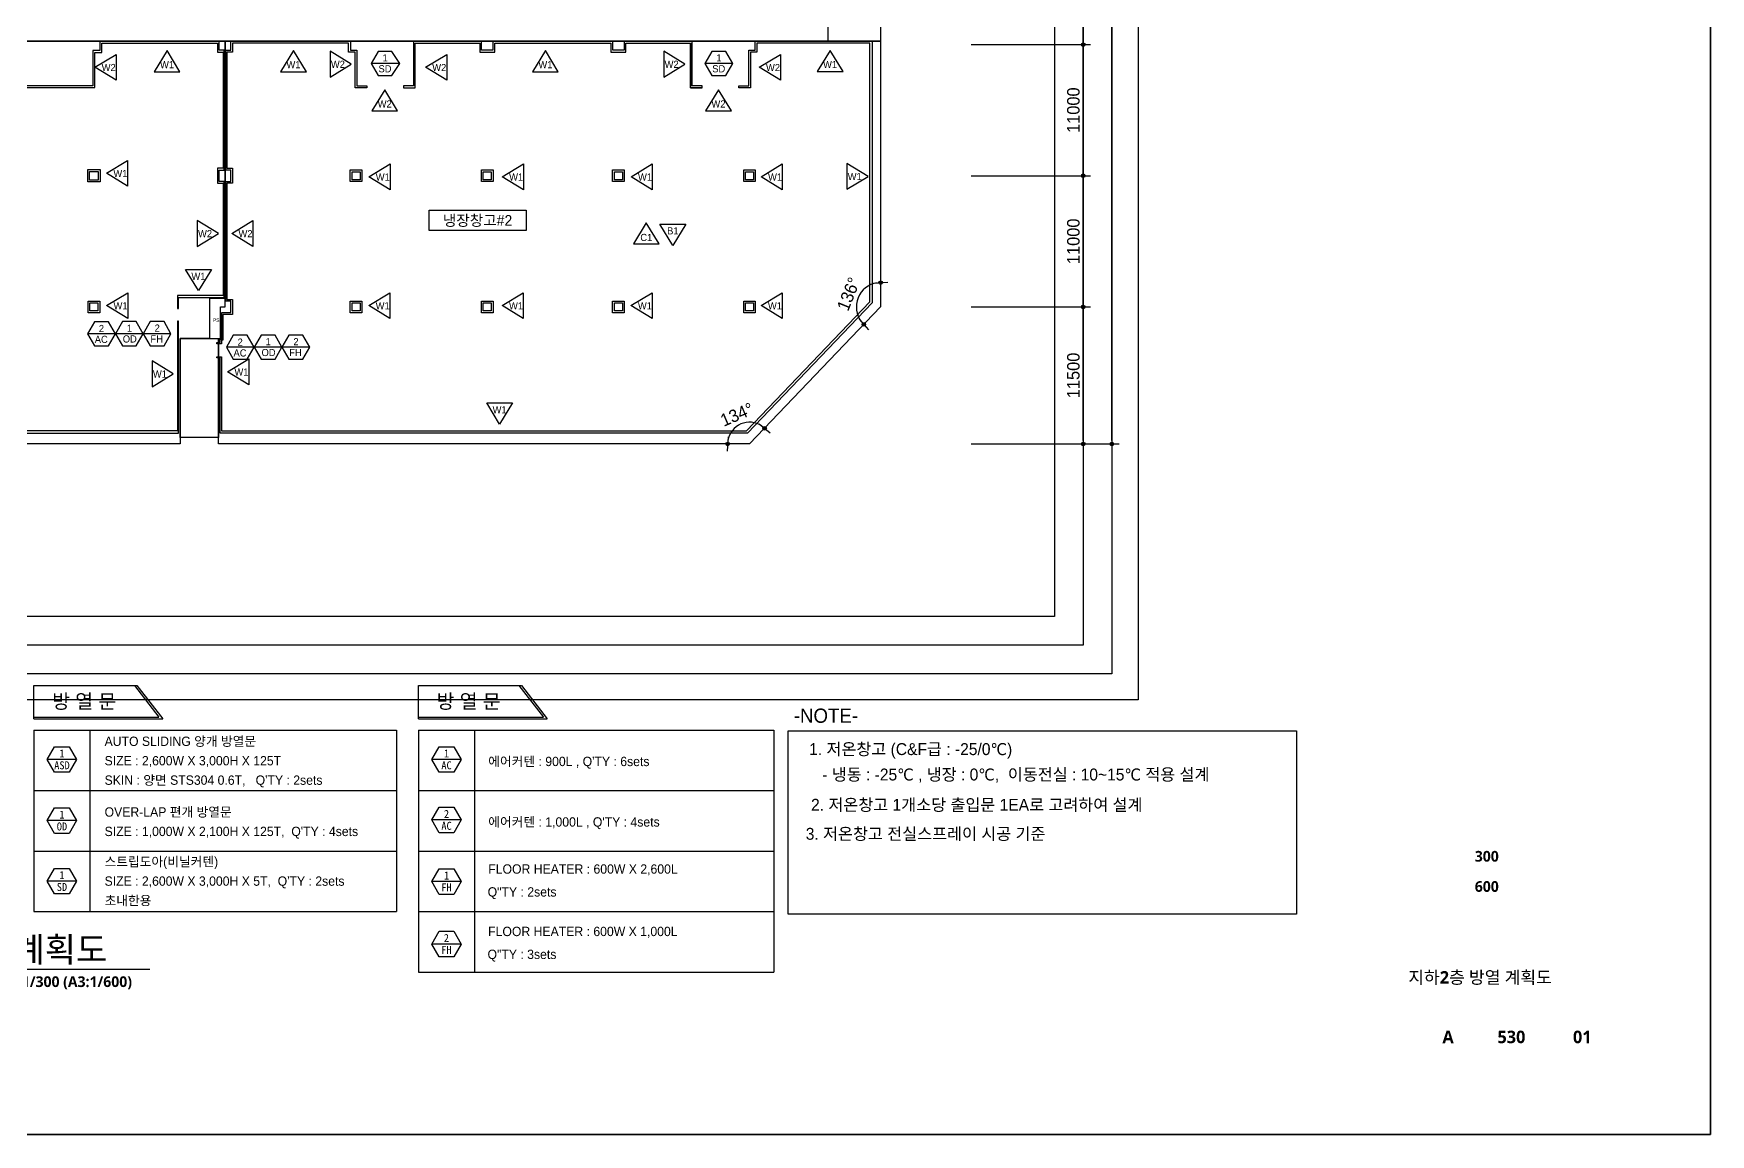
# Model space of a CAD drawing. Header units: millimetres. Extents: x 0 to 252000, y 0 to 178200.
# Drawn here: x 111317 to 252000, y 0 to 92344 of the extents above; entities that cross this region are included whole.
import ezdxf
from ezdxf.enums import TextEntityAlignment as Align

# ---------------------------------------------------------------- set-up
doc = ezdxf.new("R2010")
doc.units = ezdxf.units.MM
doc.header["$LTSCALE"] = 400
doc.header["$MEASUREMENT"] = 0
doc.header["$PDSIZE"] = -10
doc.layers.get('0').update_dxf_attribs({"linetype": 'CONTINUOUS'})
doc.layers.get('Defpoints').update_dxf_attribs({"color": 153, "linetype": 'CONTINUOUS'})
for name, color, linetype in [('A-ANNO-GRA1', 7, 'CONTINUOUS'), ('A-ANNO-TEXT2', 3, 'CONTINUOUS'), ('A-ANNO-TITL', 7, 'CONTINUOUS'), ('A-ST-AXIS-DIM', 7, 'CONTINUOUS'), ('AA-XXXX-TXT1', 2, 'CONTINUOUS'), ('COL', 2, 'CONTINUOUS'), ('con', 2, 'CONTINUOUS'), ('ROM', 7, 'CONTINUOUS'), ('text', 3, 'CONTINUOUS'), ('우레탄 스프레이 150t', 6, 'CONTINUOUS')]:
    doc.layers.add(name, color=color, linetype=linetype)
doc.layers.add('Defpoint', color=161, linetype='CONTINUOUS', plot=False)
doc.layers.add('면적', color=210, linetype='CONTINUOUS', plot=False)
doc.styles.add('HDH', font='')
doc.styles.add('SH_대대리576', font='NanumGothicBold.ttf')
doc.styles.add('SH_진천_나눔', font='gulim.ttc')
doc.styles.add('굴림', font='gulim.ttc')
doc.styles.add('돋움', font='gulim.ttc', dxfattribs={"width": 0.9})
doc.styles.add('돋움체', font='')
doc.styles.add('송현플러스-돋움체', font='gulim.ttc')
doc.styles.get('HDH').set_extended_font_data('Dotum')
doc.styles.get('돋움체').set_extended_font_data('DotumChe')
doc.dimstyles.new('SHP 600', dxfattribs={"dimscale": 300, "dimtxt": 3.5, "dimasz": 1, "dimexe": 2, "dimexo": 2, "dimgap": 1, "dimtad": 1, "dimdec": 0, "dimzin": 0, "dimdsep": 46, "dimtxsty": '송현플러스-돋움체', "dimblk": 'DIMDOT', "dimcen": 0.09, "dimclrt": 3, "dimadec": 0, "dimazin": 1, "dimtfac": 1, "dimtdec": 0, "dimtix": 1, "dimtmove": 2, "dimatfit": 0, "dimldrblk": 'DIMDOT', "dimfxl": 1, "dimtolj": 1, "dimtzin": 0, "dimarcsym": 0})

# ---------------------------------------------------------------- blocks, each defined once
blk = doc.blocks.new('DIMDOT')
at = {"color": 0}
blk.add_line((-2, 0), (2, 0), dxfattribs=at)
for radius in [0.5, 0.25]:
    blk.add_circle((0, 0), radius, dxfattribs=at)
blk = doc.blocks.new('*D1926')
at = {"layer": 'A-ST-AXIS-DIM', "color": 0, "lineweight": -2}
for p, q in [((189982, 102416), (199982, 102416)), ((199382, 91716), (199382, 102116)), ((189982, 91416), (199982, 91416))]:
    blk.add_line(p, q, dxfattribs=at)
at = {"layer": 'Defpoints', "color": 0}
for p in [(189382, 102416), (199382, 102416), (189382, 91416)]:
    blk.add_point(p, dxfattribs=at)
at = {"layer": 'A-ST-AXIS-DIM', "color": 0, "linetype": 'ByBlock', "lineweight": -2, "xscale": 300, "yscale": 300, "zscale": 300}
for p, rotation in [((199382, 102416), 90), ((199382, 91416), 270)]:
    blk.add_blockref('DIMDOT', p, dxfattribs=dict(at, rotation=rotation))
at = {"layer": 'A-ST-AXIS-DIM', "color": 3, "insert": (198556, 96916), "char_height": 1050, "attachment_point": 5, "rotation": 90, "style": '송현플러스-돋움체'}
blk.add_mtext('\\A1;11000', dxfattribs=at)
blk = doc.blocks.new('*D1927')
at = {"layer": 'A-ST-AXIS-DIM', "color": 0, "lineweight": -2}
for p, q in [((189982, 91416), (199982, 91416)), ((199382, 80716), (199382, 91116)), ((189982, 80416), (199982, 80416))]:
    blk.add_line(p, q, dxfattribs=at)
at = {"layer": 'Defpoints', "color": 0}
for p in [(189382, 91416), (199382, 91416), (189382, 80416)]:
    blk.add_point(p, dxfattribs=at)
at = {"layer": 'A-ST-AXIS-DIM', "color": 0, "linetype": 'ByBlock', "lineweight": -2, "xscale": 300, "yscale": 300, "zscale": 300}
for p, rotation in [((199382, 91416), 90), ((199382, 80416), 270)]:
    blk.add_blockref('DIMDOT', p, dxfattribs=dict(at, rotation=rotation))
at = {"layer": 'A-ST-AXIS-DIM', "color": 3, "insert": (198556, 85916), "char_height": 1050, "attachment_point": 5, "rotation": 90, "style": '송현플러스-돋움체'}
blk.add_mtext('\\A1;11000', dxfattribs=at)
blk = doc.blocks.new('*D1928')
at = {"layer": 'A-ST-AXIS-DIM', "color": 0, "lineweight": -2}
for p, q in [((189982, 80416), (199982, 80416)), ((199382, 69716), (199382, 80116)), ((189982, 69416), (199982, 69416))]:
    blk.add_line(p, q, dxfattribs=at)
at = {"layer": 'Defpoints', "color": 0}
for p in [(189382, 80416), (199382, 80416), (189382, 69416)]:
    blk.add_point(p, dxfattribs=at)
at = {"layer": 'A-ST-AXIS-DIM', "color": 0, "linetype": 'ByBlock', "lineweight": -2, "xscale": 300, "yscale": 300, "zscale": 300}
for p, rotation in [((199382, 80416), 90), ((199382, 69416), 270)]:
    blk.add_blockref('DIMDOT', p, dxfattribs=dict(at, rotation=rotation))
at = {"layer": 'A-ST-AXIS-DIM', "color": 3, "insert": (198556, 74916), "char_height": 1050, "attachment_point": 5, "rotation": 90, "style": '송현플러스-돋움체'}
blk.add_mtext('\\A1;11000', dxfattribs=at)
blk = doc.blocks.new('*D1929')
at = {"layer": 'A-ST-AXIS-DIM', "color": 0, "lineweight": -2}
for p, q in [((189982, 69416), (199982, 69416)), ((199382, 58216), (199382, 69116)), ((189982, 57916), (199982, 57916))]:
    blk.add_line(p, q, dxfattribs=at)
at = {"layer": 'Defpoints', "color": 0}
for p in [(189382, 69416), (199382, 69416), (189382, 57916)]:
    blk.add_point(p, dxfattribs=at)
at = {"layer": 'A-ST-AXIS-DIM', "color": 0, "linetype": 'ByBlock', "lineweight": -2, "xscale": 300, "yscale": 300, "zscale": 300}
for p, rotation in [((199382, 69416), 90), ((199382, 57916), 270)]:
    blk.add_blockref('DIMDOT', p, dxfattribs=dict(at, rotation=rotation))
at = {"layer": 'A-ST-AXIS-DIM', "color": 3, "insert": (198556, 63666), "char_height": 1050, "attachment_point": 5, "rotation": 90, "style": '송현플러스-돋움체'}
blk.add_mtext('\\A1;11500', dxfattribs=at)
blk = doc.blocks.new('*D1930')
at = {"layer": 'A-ST-AXIS-DIM', "color": 0, "lineweight": -2}
for p, q in [((189982, 142716), (202382, 142716)), ((201782, 58216), (201782, 142416)), ((189982, 57916), (202382, 57916))]:
    blk.add_line(p, q, dxfattribs=at)
at = {"layer": 'Defpoints', "color": 0}
for p in [(189382, 142716), (201782, 142716), (189382, 57916)]:
    blk.add_point(p, dxfattribs=at)
at = {"layer": 'A-ST-AXIS-DIM', "color": 0, "linetype": 'ByBlock', "lineweight": -2, "xscale": 300, "yscale": 300, "zscale": 300}
for p, rotation in [((201782, 142716), 90), ((201782, 57916), 270)]:
    blk.add_blockref('DIMDOT', p, dxfattribs=dict(at, rotation=rotation))
at = {"layer": 'A-ST-AXIS-DIM', "color": 3, "insert": (200956, 100316), "char_height": 1050, "attachment_point": 5, "rotation": 90, "style": '송현플러스-돋움체'}
blk.add_mtext('\\A1;84800', dxfattribs=at)
blk = doc.blocks.new('*D1931')
at = {"layer": 'A-ST-AXIS-DIM', "color": 0, "lineweight": -2}
blk.add_arc((171382, 57916), 1829, 55.67995, 170.59308, dxfattribs=at)
at = {"layer": 'Defpoints', "color": 0}
for p in [(182382, 69416), (171355, 59745), (160382, 57916), (171382, 57916), (171382, 57916)]:
    blk.add_point(p, dxfattribs=at)
at = {"layer": 'A-ST-AXIS-DIM', "color": 0, "linetype": 'ByBlock', "lineweight": -2, "xscale": 300, "yscale": 300, "zscale": 300}
for p, rotation in [((172646, 59238), 320.9764875871194), ((169553, 57916), 265.2965424328985)]:
    blk.add_blockref('DIMDOT', p, dxfattribs=dict(at, rotation=rotation))
at = {"layer": 'A-ST-AXIS-DIM', "color": 3, "insert": (170327, 60384), "char_height": 1050, "attachment_point": 5, "rotation": 23.13652, "style": '송현플러스-돋움체'}
blk.add_mtext('\\A1;134%%d', dxfattribs=at)
blk = doc.blocks.new('*D1932')
at = {"layer": 'A-ST-AXIS-DIM', "color": 0, "lineweight": -2}
blk.add_arc((182382, 69416), 2037, 98.44788, 217.82515, dxfattribs=at)
at = {"layer": 'Defpoints', "color": 0}
for p in [(182382, 91716), (180931, 70846), (182382, 69416), (182382, 69416), (171382, 57916)]:
    blk.add_point(p, dxfattribs=at)
at = {"layer": 'A-ST-AXIS-DIM', "color": 0, "linetype": 'ByBlock', "lineweight": -2, "xscale": 300, "yscale": 300, "zscale": 300}
for p, rotation in [((182382, 71453), 4.223939572343668), ((180974, 67945), 312.0490904476742)]:
    blk.add_blockref('DIMDOT', p, dxfattribs=dict(at, rotation=rotation))
at = {"layer": 'A-ST-AXIS-DIM', "color": 3, "insert": (179699, 70493), "char_height": 1050, "attachment_point": 5, "rotation": 68.13652, "style": '송현플러스-돋움체'}
blk.add_mtext('\\A1;136%%d', dxfattribs=at)
blk = doc.blocks.new('G$C67953E58')
at = {"layer": '면적'}
for points in [[(95200, 72300), (54600, 72300), (54600, 84800), (48600, 84800), (0, 84800), (0, 46000), (1300, 46000), (1800, 46000), (13000, 46000), (13000, 40100), (15100, 40100), (15100, 48150), (16150, 48150), (16150, 50250), (16150, 56700), (19350, 56700), (19350, 56700), (19350, 57000), (55850, 57000), (55850, 56700), (55850, 56700), (59100, 56700), (59100, 57000), (95200, 57000)], [(16150, 56700), (19350, 56700), (19350, 50250), (16150, 50250)], [(19350, 56700), (19350, 51920), (22000, 51920), (22000, 45000), (53200, 45000), (53200, 51920), (55850, 51920), (55850, 56700), (55850, 56700), (55850, 57000), (19350, 57000), (19350, 56700)], [(55850, 56700), (59050, 56700), (59050, 50250), (55850, 50250)], [(59100, 57000), (59100, 56700), (59050, 56700), (59050, 48025), (60100, 48025), (60100, 45000), (108200, 45000), (108200, 51920), (110850, 51920), (110850, 56450), (110850, 56450), (110850, 57000)], [(110850, 56450), (114050, 56450), (114050, 50250), (110850, 50250)], [(17570, 42890), (17570, 44250), (19350, 44250), (19350, 51920), (22000, 51920), (22000, 45000), (22000, 45000), (22000, 42890), (19350, 42890), (19350, 42890)], [(53200, 45025), (55850, 45025), (55850, 51920), (53200, 51920)], [(110850, 45025), (108200, 45025), (108200, 51920), (110850, 51920)], [(19350, 48150), (16150, 48150), (16150, 50250), (19350, 50250)], [(55850, 50250), (59050, 50250), (59050, 48150), (55850, 48150)], [(110850, 50250), (114050, 50250), (114050, 48150), (110850, 48150)], [(15100, 48150), (19350, 48150), (19350, 45000), (17570, 45000), (17570, 42890), (19350, 42890), (19350, 39090), (15100, 39090)], [(55850, 48150), (55850, 45025), (60100, 45025), (60100, 48025), (59050, 48025), (59050, 48150)], [(110850, 48150), (114600, 48150), (114600, 45025), (110850, 45025)], [(0, 40100), (0, 34000), (5100, 34000), (5100, 40100), (13000, 40100), (13000, 46000), (1800, 46000), (1800, 40100)], [(19350, 33800), (19350, 42890), (22000, 42890), (22000, 45000), (53200, 45000), (53200, 45025), (60100, 45025), (60100, 45000), (108200, 45000), (108200, 45025), (114600, 45025), (114600, 33800)], [(110200, 45025), (114600, 45025), (114600, 33800), (110200, 33800)], [(17570, 45000), (19350, 45000), (19350, 44250), (17570, 44250)], [(5100, 40100), (15100, 40100), (15100, 37200), (5100, 37200)], [(15100, 39090), (19350, 39090), (19350, 33800), (15100, 33800)], [(0, 34000), (0, 21700), (5100, 21700), (5100, 20400), (7300, 20400), (7300, 37200), (5100, 37200), (5100, 34000), (0, 34000)], [(7700, 17200), (7700, 20200), (7300, 20200), (7300, 37200), (15100, 37200), (15100, 17200)], [(15100, 33800), (59600, 33800), (59600, 12200), (58300, 12200), (58300, 8850), (55850, 8850), (55850, 0), (19350, 0), (19350, 10950), (15600, 10950), (15600, 11500), (15100, 11500)], [(59600, 33800), (114600, 33800), (114600, 11500), (103600, 0), (59050, 0), (59050, 8850), (59225, 8850), (59225, 11500), (59600, 11500)], [(7700, 17200), (15100, 17200), (15100, 11600), (7700, 11600), (7700, 17200)], [(58300, 8850), (59225, 8850), (59225, 11500), (59600, 11500), (59600, 12200), (58300, 12200)], [(18400, 10950), (16150, 10950), (16150, 550), (19350, 550), (19350, 6750), (18400, 6750)], [(59050, 550), (55850, 550), (55850, 8850), (59050, 8850)]]:
    blk.add_lwpolyline(points, close=True, dxfattribs=at)
blk.add_lwpolyline([(54600, 72300), (15600, 72300), (15600, 57000), (16150, 57000), (16150, 56700)], dxfattribs=at)
blk = doc.blocks.new('A$C72189b51')
at = {"layer": 'text', "color": 1}
for p, q in [((-3486, 1674, 103000), (-4069, 665, 103000)), ((-2320, 1674, 103000), (-3486, 1674, 103000)), ((-1737, 665, 103000), (-2320, 1674, 103000)), ((-1737, 665, 103000), (-4069, 665, 103000)), ((-4069, 665, 103000), (-3486, -345, 103000)), ((-2320, -345, 103000), (-1737, 665, 103000)), ((-3486, -345, 103000), (-2320, -345, 103000))]:
    blk.add_line(p, q, dxfattribs=at)
blk = doc.blocks.new('*U1799')
at = {"layer": 'A-ANNO-TITL'}
blk.add_line((0, 0), (4833, 0), dxfattribs=at)
blk.add_circle((-450, 0), 450, dxfattribs=at)
at = {"layer": 'AA-XXXX-TXT1', "style": 'SH_대대리576'}
blk.add_attdef('DWG.TITLE', (250, 100), '', height=350, dxfattribs=at)
at = {"layer": 'AA-XXXX-TXT1', "color": 7, "style": 'SH_대대리576'}
blk.add_attdef('NO1', text='', height=300, dxfattribs=at).set_placement((-450, 0), align=Align.MIDDLE)
at = {"layer": 'AA-XXXX-TXT1', "style": 'SH_대대리576'}
blk.add_attdef('SCALE', text='', height=150, dxfattribs=at).set_placement((4583, -100), align=Align.TOP_RIGHT)

msp = doc.modelspace()

# ---------------------------------------------------------------- linework, layer by layer
for p, q in [((111353.8, 33919.6, 103000), (111353.8, 18691.8, 103000)), ((111353.8, 33919.6, 103000), (141759.2, 33919.6, 103000)), ((116047.7, 33919.6, 103000), (116047.7, 18691.8, 103000)), ((141759.2, 33919.6, 103000), (141759.2, 18691.8, 103000)), ((143607.6, 33919.6, 103000), (143607.6, 13615.9, 103000)), ((143607.6, 33919.6, 103000), (173410.4, 33919.6, 103000)), ((148301.5, 33919.6, 103000), (148301.5, 13615.9, 103000)), ((173410.4, 33919.6, 103000), (173410.4, 13615.9, 103000)), ((114933.6, 31453.5, 103000), (112467.8, 31453.5, 103000)), ((147195.6, 31453.5, 103000), (144729.8, 31453.5, 103000)), ((111355.8, 28843.7, 103000), (141759.2, 28843.7, 103000)), ((111355.8, 28843.7, 103000), (141758.6, 28843.7, 103000)), ((111355.8, 28843.7, 103000), (141758.6, 28843.7, 103000)), ((143607.6, 28843.7, 103000), (173410.2, 28843.7, 103000)), ((114933.6, 26322, 103000), (112467.8, 26322, 103000)), ((147195.6, 26377.5, 103000), (144729.8, 26377.5, 103000)), ((111355.8, 23767.8, 103000), (141759.2, 23767.8, 103000)), ((111355.8, 23767.8, 103000), (141758.6, 23767.8, 103000)), ((111355.8, 23767.8, 103000), (141758.6, 23767.8, 103000)), ((143607.6, 23767.8, 103000), (173410.4, 23767.8, 103000)), ((114932.3, 21246.1, 103000), (112466.5, 21246.1, 103000)), ((147198.3, 21208.9, 103000), (144732.5, 21208.9, 103000)), ((111353.8, 18691.8, 103000), (141757.8, 18691.8, 103000)), ((111355.1, 18691.8, 103000), (141759.2, 18691.8, 103000)), ((143607.6, 18691.8, 103000), (173410.4, 18691.8, 103000)), ((147187.5, 15973.4, 103000), (144721.7, 15973.4, 103000)), ((143607.6, 13615.9, 103000), (173410.2, 13615.9, 103000))]:
    msp.add_line(p, q)
at = {"color": 6, "elevation": 103000}
for points in [[(118248.8, 88428.2), (116472.9, 89511), (118248.8, 90593.8), (118248.8, 88428.2)], [(123598.2, 89140.5), (122515.5, 90916.3), (121432.7, 89140.5), (123598.2, 89140.5)], [(134206.5, 89140.5), (133123.7, 90916.3), (132040.9, 89140.5), (134206.5, 89140.5)], [(136193.5, 88695.4), (137969.4, 89778.2), (136193.5, 90861), (136193.5, 88695.4)], [(145980.7, 88428.2), (144204.8, 89511), (145980.7, 90593.8), (145980.7, 88428.2)], [(155340.2, 89140.5), (154257.4, 90916.3), (153174.7, 89140.5), (155340.2, 89140.5)], [(164193.5, 88695.4), (165969.4, 89778.2), (164193.5, 90861), (164193.5, 88695.4)], [(173980.7, 88428.2), (172204.8, 89511), (173980.7, 90593.8), (173980.7, 88428.2)], [(179226.2, 89158.2), (178143.4, 90934.1), (177060.6, 89158.2), (179226.2, 89158.2)], [(141860.8, 85847.5), (140778, 87623.4), (139695.2, 85847.5), (141860.8, 85847.5)], [(169860.8, 85847.5), (168778, 87623.4), (167695.2, 85847.5), (169860.8, 85847.5)], [(119213.5, 79540.6), (117437.7, 80623.4), (119213.5, 81706.2), (119213.5, 79540.6)], [(141223.5, 79240.6), (139447.7, 80323.4), (141223.5, 81406.2), (141223.5, 79240.6)], [(152413.5, 79240.6), (150637.7, 80323.4), (152413.5, 81406.2), (152413.5, 79240.6)], [(163223.5, 79240.6), (161447.7, 80323.4), (163223.5, 81406.2), (163223.5, 79240.6)], [(174133.5, 79240.6), (172357.7, 80323.4), (174133.5, 81406.2), (174133.5, 79240.6)], [(179553.6, 79283.6), (181329.5, 80366.3), (179553.6, 81449.1), (179553.6, 79283.6)], [(125048.8, 74490), (126824.7, 75572.8), (125048.8, 76655.5), (125048.8, 74490)], [(129726.4, 74490), (127950.5, 75572.8), (129726.4, 76655.5), (129726.4, 74490)], [(163808.5, 74691.5), (162725.7, 76467.4), (161642.9, 74691.5), (163808.5, 74691.5)], [(166034.1, 76340.5), (164951.3, 74564.6), (163868.6, 76340.5), (166034.1, 76340.5)], [(126235.9, 72554.1), (125153.1, 70778.2), (124070.3, 72554.1), (126235.9, 72554.1)], [(119223.5, 68440.6), (117447.7, 69523.4), (119223.5, 70606.2), (119223.5, 68440.6)], [(141213.5, 68440.6), (139437.7, 69523.4), (141213.5, 70606.2), (141213.5, 68440.6)], [(152403.5, 68440.6), (150627.7, 69523.4), (152403.5, 70606.2), (152403.5, 68440.6)], [(163213.5, 68440.6), (161437.7, 69523.4), (163213.5, 70606.2), (163213.5, 68440.6)], [(174123.5, 68440.6), (172347.7, 69523.4), (174123.5, 70606.2), (174123.5, 68440.6)], [(121263.1, 62717), (123039, 63799.8), (121263.1, 64882.5), (121263.1, 62717)], [(129368, 62883.6), (127592.1, 63966.3), (129368, 65049.1), (129368, 62883.6)], [(151499.9, 61367.2), (150417.1, 59591.3), (149334.3, 61367.2), (151499.9, 61367.2)]]:
    msp.add_lwpolyline(points, dxfattribs=at)
at = {"elevation": 103000}
for points in [[(174638.6, 33866.3), (217273.6, 33866.3), (217273.6, 18478), (174638.6, 18478)], [(114317.2, 32521.2), (114933.6, 31453.5), (114317.2, 30385.7), (113084.3, 30385.7), (112467.8, 31453.5), (113084.3, 32521.2)], [(147195.6, 31453.5), (146579.2, 30385.7), (145346.3, 30385.7), (144729.8, 31453.5), (145346.3, 32521.2), (146579.2, 32521.2)], [(114317.2, 27389.7), (114933.6, 26322), (114317.2, 25254.3), (113084.3, 25254.3), (112467.8, 26322), (113084.3, 27389.7)], [(147195.6, 26377.5), (146579.2, 25309.8), (145346.3, 25309.8), (144729.8, 26377.5), (145346.3, 27445.3), (146579.2, 27445.3)], [(114315.9, 22313.8), (114932.3, 21246.1), (114315.9, 20178.3), (113083, 20178.3), (112466.5, 21246.1), (113083, 22313.8)], [(147198.3, 21208.9), (146581.9, 20141.2), (145349, 20141.2), (144732.5, 21208.9), (145349, 22276.6), (146581.9, 22276.6)], [(147187.5, 15973.4), (146571, 14905.7), (145338.1, 14905.7), (144721.7, 15973.4), (145338.1, 17041.1), (146571, 17041.1)]]:
    msp.add_lwpolyline(points, close=True, dxfattribs=at)
at = {"layer": 'A-ANNO-GRA1', "elevation": -103000}
msp.add_lwpolyline([(144495, 77535.6), (152637.8, 77535.6), (152637.8, 75821.3), (144495, 75821.3)], close=True, dxfattribs=at)
at = {"layer": 'COL'}
for p, q in [((111352.4, 34874.6, 103000), (111352.4, 37651.8, 103000)), ((111352.4, 37651.8, 103000), (119987.8, 37651.8, 103000)), ((119775.9, 37646.8, 103000), (121838, 35012, 103000)), ((119987.8, 37651.8, 103000), (122161.3, 34874.6, 103000)), ((143606.3, 34874.6, 103000), (143606.3, 37651.8, 103000)), ((143606.3, 37651.8, 103000), (152241.6, 37651.8, 103000)), ((152029.7, 37646.8, 103000), (154091.9, 35012, 103000)), ((152241.6, 37651.8, 103000), (154415.1, 34874.6, 103000)), ((111352.4, 35012, 103000), (121838, 35012, 103000)), ((111352.4, 34874.6, 103000), (122161.3, 34874.6, 103000)), ((143606.3, 35012, 103000), (154091.9, 35012, 103000)), ((143606.3, 34874.6, 103000), (154415.1, 34874.6, 103000))]:
    msp.add_line(p, q, dxfattribs=at)
at = {"layer": 'Defpoint'}
for points in [[(0, 178200), (252000, 178200), (252000, 0), (0, 0)], [(252000, 178200), (0, 178200), (0, 0), (252000, 0)], [(203981.8, 36444.9), (32781.8, 36444.9), (32781.8, 165016.3), (203981.8, 165016.3)], [(201781.8, 38644.9), (34981.8, 38644.9), (34981.8, 162816.3), (201781.8, 162816.3)], [(199381.8, 41044.9), (37381.8, 41044.9), (37381.8, 160416.3), (199381.8, 160416.3)], [(196981.8, 43444.9), (39781.8, 43444.9), (39781.8, 158016.3), (196981.8, 158016.3)]]:
    msp.add_lwpolyline(points, close=True, dxfattribs=at)
at = {"layer": 'text', "color": 1}
for p, q in [((140222, 90839.5, 103000), (139639.2, 89830, 103000)), ((141387.7, 90839.5, 103000), (140222, 90839.5, 103000)), ((142049.6, 89830, 103000), (141387.7, 90839.5, 103000)), ((168222, 90839.5, 103000), (167639.2, 89830, 103000)), ((169387.7, 90839.5, 103000), (168222, 90839.5, 103000)), ((169970.6, 89830, 103000), (169387.7, 90839.5, 103000)), ((142049.6, 89830, 103000), (139639.2, 89830, 103000)), ((139639.2, 89830, 103000), (140222, 88820.5, 103000)), ((140222, 88820.5, 103000), (141387.7, 88820.5, 103000)), ((141387.7, 88820.5, 103000), (142049.6, 89830, 103000)), ((169970.6, 89830, 103000), (167639.2, 89830, 103000)), ((167639.2, 89830, 103000), (168222, 88820.5, 103000)), ((168222, 88820.5, 103000), (169387.7, 88820.5, 103000)), ((169387.7, 88820.5, 103000), (169970.6, 89830, 103000)), ((118768.2, 68176.3, 103000), (118185.4, 67166.8, 103000)), ((119933.9, 68176.3, 103000), (118768.2, 68176.3, 103000)), ((120516.7, 67166.8, 103000), (119933.9, 68176.3, 103000)), ((121099.6, 68176.3, 103000), (120516.7, 67166.8, 103000)), ((122265.3, 68176.3, 103000), (121099.6, 68176.3, 103000)), ((122848.1, 67166.8, 103000), (122265.3, 68176.3, 103000)), ((120516.7, 67166.8, 103000), (118185.4, 67166.8, 103000)), ((118185.4, 67166.8, 103000), (118768.2, 66157.3, 103000)), ((118768.2, 66157.3, 103000), (119933.9, 66157.3, 103000)), ((119933.9, 66157.3, 103000), (120516.7, 67166.8, 103000)), ((122848.1, 67166.8, 103000), (120516.7, 67166.8, 103000)), ((120516.7, 67166.8, 103000), (121099.6, 66157.3, 103000)), ((121099.6, 66157.3, 103000), (122265.3, 66157.3, 103000)), ((122265.3, 66157.3, 103000), (122848.1, 67166.8, 103000)), ((130409.2, 67036.3, 103000), (129826.3, 66026.8, 103000)), ((131574.8, 67036.3, 103000), (130409.2, 67036.3, 103000)), ((132157.7, 66026.8, 103000), (131574.8, 67036.3, 103000)), ((132740.5, 67036.3, 103000), (132157.7, 66026.8, 103000)), ((133906.2, 67036.3, 103000), (132740.5, 67036.3, 103000)), ((134489, 66026.8, 103000), (133906.2, 67036.3, 103000)), ((132157.7, 66026.8, 103000), (129826.3, 66026.8, 103000)), ((129826.3, 66026.8, 103000), (130409.2, 65017.3, 103000)), ((130409.2, 65017.3, 103000), (131574.8, 65017.3, 103000)), ((131574.8, 65017.3, 103000), (132157.7, 66026.8, 103000)), ((134489, 66026.8, 103000), (132157.7, 66026.8, 103000)), ((132157.7, 66026.8, 103000), (132740.5, 65017.3, 103000)), ((132740.5, 65017.3, 103000), (133906.2, 65017.3, 103000)), ((133906.2, 65017.3, 103000), (134489, 66026.8, 103000))]:
    msp.add_line(p, q, dxfattribs=at)
at = {"layer": '우레탄 스프레이 150t'}
for points in [[(123381.8, 69291.3), (123481.8, 69291.3), (123481.8, 70216.3), (127319.3, 70216.3), (127319.3, 79937.3), (126902.8, 79937.3), (126902.8, 80895.3), (127319.3, 80895.3), (127319.3, 90937.3), (126902.8, 90937.3), (126902.8, 90937.3), (126902.8, 91691.3), (116885.8, 91691.3), (116885.8, 90912.3), (116302.8, 90912.3), (116302.8, 87970.3), (109365.8, 87970.3)], [(109365.8, 87820.3), (116452.8, 87820.3), (116452.8, 90762.3), (117035.8, 90762.3), (117035.8, 91541.3), (126752.8, 91541.3), (126752.8, 90787.3), (126752.8, 90787.3), (127219.3, 90787.3), (127219.3, 81045.3), (126752.8, 81045.3), (126752.8, 79787.3), (127219.3, 79787.3), (127219.3, 70366.3), (123381.8, 70366.3), (123381.8, 69291.3)], [(123481.8, 68211.3), (123381.8, 68211.3), (123381.8, 59016.3), (87381.8, 59016.3), (87381.8, 69116.3), (85461.8, 69116.3), (85461.8, 68716.3), (85561.8, 68716.3), (85561.8, 69016.3), (87281.8, 69016.3), (87281.8, 58816.3), (123481.8, 58816.3), (123481.8, 68211.3)]]:
    msp.add_lwpolyline(points, dxfattribs=at)
at = {"layer": '우레탄 스프레이 150t', "elevation": 103000}
for points in [[(137902.8, 91691.3), (137902.8, 90937.3), (138435.8, 90937.3), (138435.8, 87945.3), (139280.8, 87945.3), (139280.8, 87795.3), (138285.8, 87795.3), (138285.8, 90787.3), (137752.8, 90787.3), (137752.8, 91541.3), (128010.8, 91541.3), (128010.8, 90787.3), (127544.3, 90787.3), (127544.3, 81045.3), (128010.8, 81045.3), (128010.8, 79787.3), (127544.3, 79787.3), (127544.3, 70045.3), (128010.8, 70045.3), (128010.8, 68787.3), (127206.8, 68787.3), (127206.8, 66616.3), (127081.8, 66616.3), (127081.8, 66316.3), (126681.8, 66316.3), (126681.8, 66416.3), (126981.8, 66416.3), (126981.8, 66716.3), (127106.8, 66716.3), (127106.8, 68937.3), (127860.8, 68937.3), (127860.8, 69895.3), (127444.3, 69895.3), (127444.3, 79937.3), (127860.8, 79937.3), (127860.8, 80895.3), (127444.3, 80895.3), (127444.3, 90937.3), (127860.8, 90937.3), (127860.8, 91691.3), (137902.8, 91691.3)], [(170482.8, 87795.3), (170482.8, 87945.3), (171327.8, 87945.3), (171327.8, 90937.3), (171860.8, 90937.3), (171860.8, 91691.3), (181681.8, 91691.3), (181681.8, 69755.1), (171218.7, 58816.3), (126981.8, 58816.3), (126981.8, 65136.3), (126681.8, 65136.3), (126681.8, 65236.3), (127081.8, 65236.3), (127081.8, 59016.3), (171133.2, 59016.3), (181481.8, 69835.3), (181481.8, 91541.3), (172010.8, 91541.3), (172010.8, 90787.3), (171477.8, 90787.3), (171477.8, 87795.3), (170482.8, 87795.3)], [(167422.8, 87945.3), (166577.8, 87945.3), (166577.8, 91691.3), (160860.8, 91691.3), (160860.8, 90937.3), (159902.8, 90937.3), (159902.8, 91691.3), (149860.8, 91691.3), (149860.8, 90937.3), (148902.8, 90937.3), (148902.8, 91691.3), (143185.8, 91691.3), (143185.8, 87945.3), (142340.8, 87945.3), (142340.8, 87795.3), (143335.8, 87795.3), (143335.8, 91541.3), (148752.8, 91541.3), (148752.8, 90787.3), (150010.8, 90787.3), (150010.8, 91541.3), (159752.8, 91541.3), (159752.8, 90787.3), (161010.8, 90787.3), (161010.8, 91541.3), (166427.8, 91541.3), (166427.8, 87795.3), (167422.8, 87795.3), (167422.8, 87945.3)], [(167422.8, 87795.3), (166427.8, 87795.3), (166427.8, 91541.3)], [(172010.8, 91541.3), (172010.8, 90787.3), (171477.8, 90787.3), (171477.8, 87795.3), (170482.8, 87795.3)]]:
    msp.add_lwpolyline(points, dxfattribs=at)
for points in [[(115867.8, 80930.3), (116895.8, 80930.3), (116895.8, 79902.3), (115867.8, 79902.3)], [(116017.8, 80780.3), (116745.8, 80780.3), (116745.8, 80052.3), (116017.8, 80052.3)], [(137892.8, 80905.3), (138870.8, 80905.3), (138870.8, 79927.3), (137892.8, 79927.3)], [(138042.8, 80755.3), (138720.8, 80755.3), (138720.8, 80077.3), (138042.8, 80077.3)], [(148892.8, 80905.3), (149870.8, 80905.3), (149870.8, 79927.3), (148892.8, 79927.3)], [(149042.8, 80755.3), (149720.8, 80755.3), (149720.8, 80077.3), (149042.8, 80077.3)], [(159892.8, 80905.3), (160870.8, 80905.3), (160870.8, 79927.3), (159892.8, 79927.3)], [(160042.8, 80755.3), (160720.8, 80755.3), (160720.8, 80077.3), (160042.8, 80077.3)], [(170892.8, 80905.3), (171870.8, 80905.3), (171870.8, 79927.3), (170892.8, 79927.3)], [(171042.8, 80755.3), (171720.8, 80755.3), (171720.8, 80077.3), (171042.8, 80077.3)], [(116870.8, 68927.3), (115892.8, 68927.3), (115892.8, 69905.3), (116870.8, 69905.3)], [(116720.8, 69077.3), (116042.8, 69077.3), (116042.8, 69755.3), (116720.8, 69755.3)], [(137892.8, 69905.3), (138870.8, 69905.3), (138870.8, 68927.3), (137892.8, 68927.3)], [(138042.8, 69755.3), (138720.8, 69755.3), (138720.8, 69077.3), (138042.8, 69077.3)], [(148892.8, 69905.3), (149870.8, 69905.3), (149870.8, 68927.3), (148892.8, 68927.3)], [(149042.8, 69755.3), (149720.8, 69755.3), (149720.8, 69077.3), (149042.8, 69077.3)], [(159892.8, 69905.3), (160870.8, 69905.3), (160870.8, 68927.3), (159892.8, 68927.3)], [(160042.8, 69755.3), (160720.8, 69755.3), (160720.8, 69077.3), (160042.8, 69077.3)], [(170892.8, 69905.3), (171870.8, 69905.3), (171870.8, 68927.3), (170892.8, 68927.3)], [(171042.8, 69755.3), (171720.8, 69755.3), (171720.8, 69077.3), (171042.8, 69077.3)]]:
    msp.add_lwpolyline(points, close=True, dxfattribs=at)

# ---------------------------------------------------------------- block references
msp.add_blockref('G$C67953E58', (67781.8, 57916.3))
ref = msp.add_blockref('*U1799', (92077, 13865, 103000), dxfattribs=dict(xscale=6, yscale=6, zscale=6))
ref.add_attrib('SCALE', 'SCALE : 1/300 (A3:1/600)', dxfattribs={"layer": 'A-ANNO-TITL', "height": 900, "style": 'SH_대대리576'}).set_placement((119577.4, 13265, 103000), align=Align.TOP_RIGHT)
ref.add_attrib('DWG.TITLE', '지하2층 방열 계획도', (93577, 14465, 103000), dxfattribs={"layer": 'A-ANNO-TITL', "height": 2087.447, "style": 'SH_대대리576'})
ref.add_attrib('NO1', '1', dxfattribs={"layer": 'A-ANNO-TITL', "color": 7, "height": 1500, "style": 'SH_대대리576'}).set_placement((89377, 13865, 103000), align=Align.MIDDLE)
at = {"layer": '우레탄 스프레이 150t'}
for p in [(119922.8, 66502, 103000), (131563.8, 65362, 103000)]:
    msp.add_blockref('A$C72189b51', p, dxfattribs=at)

# ---------------------------------------------------------------- texts
at = {"layer": 'A-ANNO-TEXT2', "style": 'SH_진천_나눔'}
msp.add_text('냉장창고#2', height=900, dxfattribs=at).set_placement((148566.4, 76678.5, -103000), align=Align.MIDDLE)
at = {"layer": 'A-ANNO-TEXT2', "color": 8, "style": '송현플러스-돋움체'}
msp.add_text('PS', height=300, dxfattribs=at).set_placement((126363.5, 68149.7, 103000))
at = {"layer": 'A-ANNO-TITL', "style": 'SH_대대리576'}
for s, height, p in [('300', 900, (233235.5, 23333.4)), ('600', 900, (233235.5, 20800.2)), ('지하2층 방열 계획도', 1050, (232670.3, 13191.8)), ('A', 1050, (229987.6, 8181.3)), ('530', 1050, (235300.8, 8181.3)), ('01', 1050, (241247.3, 8181.3))]:
    msp.add_text(s, height=height, dxfattribs=at).set_placement(p, align=Align.MIDDLE)
at = {"layer": 'con', "color": 3}
for s, height, style, p in [('방 열 문', 1195.27, 'HDH', (115564.2, 36329.4, 103000)), ('방 열 문', 1195.27, 'HDH', (147818, 36329.4, 103000)), ('-NOTE-', 1195.27, 'HDH', (177792.2, 35126.9, 103000)), ('ASD', 671.44, '돋움체', (113700.7, 30963.9, 103000)), ('1', 671.4, '돋움체', (113700.7, 31957.3, 103000)), ('AC', 671.44, '돋움체', (145962.7, 30964.3, 103000)), ('1', 671.4, '돋움체', (145962.7, 31958.7, 103000)), ('1', 671.4, '돋움체', (113700.7, 26825.9, 103000)), ('2', 671.4, '돋움체', (145962.7, 26882.7, 103000)), ('OD', 671.44, '돋움체', (113700.7, 25832.4, 103000)), ('AC', 671.44, '돋움체', (145962.7, 25888.4, 103000)), ('SD', 671.44, '돋움체', (113699.4, 20756.5, 103000)), ('1', 671.4, '돋움체', (113699.4, 21750, 103000)), ('1', 671.4, '돋움체', (145965.4, 21714.1, 103000)), ('FH', 671.44, '돋움체', (145965.4, 20719.8, 103000)), ('FH', 671.44, '돋움체', (145954.6, 15484.3, 103000)), ('2', 671.4, '돋움체', (145954.6, 16478.6, 103000))]:
    msp.add_text(s, height=height, dxfattribs=dict(at, style=style)).set_placement(p, align=Align.MIDDLE_CENTER)
at = {"layer": 'con', "color": 1, "style": 'HDH'}
for s, p in [('1. 저온창고 (C&F급 : -25/0℃)', (184902.9, 32322.2, 103000)), ('- 냉동 : -25℃ , 냉장 : 0℃,  이동전실 : 10~15℃ 적용 설계', (193726.4, 30192.4, 103000)), ('2. 저온창고 1개소당 출입문 1EA로 고려하여 설계', (190447, 27650.7, 103000)), ('3. 저온창고 전실스프레이 시공 기준', (186154.9, 25218.3, 103000))]:
    msp.add_text(s, height=1000, dxfattribs=at).set_placement(p, align=Align.MIDDLE_CENTER)
at = {"layer": 'ROM', "style": '돋움'}
for s, height, p in [('AUTO SLIDING 양개 방열문', 783.343, (117277.5, 32979.3, 103000)), ('SIZE : 2,600W X 3,000H X 125T', 783.343, (117277.5, 31350, 103000)), ("SKIN : 양면 STS304 0.6T,   Q'TY : 2sets", 783.343, (117277.5, 29720.8, 103000)), ('OVER-LAP 편개 방열문', 783.343, (117277.5, 27049.6, 103000)), ("SIZE : 1,000W X 2,100H X 125T,  Q'TY : 4sets", 783.343, (117277.5, 25420.4, 103000)), ('스트립도아(비닐커텐)', 783.343, (117276.2, 22881.7, 103000)), ("SIZE : 2,600W X 3,000H X 5T,  Q'TY : 2sets", 783.343, (117276.2, 21252.4, 103000)), ('초내한용', 783.34, (117276.2, 19623.2, 103000))]:
    msp.add_text(s, height=height, dxfattribs=at).set_placement(p, align=Align.MIDDLE_LEFT)
for s, p in [("에어커텐 : 900L , Q'TY : 6sets", (149465.1, 30897.4, 103000)), ("에어커텐 : 1,000L , Q'TY : 4sets", (149465.1, 25821.5, 103000)), ('FLOOR HEATER : 600W X 2,600L ', (149467.8, 21873.6, 103000)), ('Q"TY : 2sets', (149416.6, 19952.9, 103000)), ('FLOOR HEATER : 600W X 1,000L', (149457, 16638, 103000)), ('Q"TY : 3sets', (149405.7, 14717.4, 103000))]:
    msp.add_text(s, height=783.343, dxfattribs=at).set_placement(p)
at = {"layer": 'text', "style": '굴림'}
for s, p in [('W2', (136850.4, 89762, 103000)), ('W2', (164850.4, 89762, 103000)), ('W1', (178143.4, 89750.1, 103000)), ('W2', (117622.3, 89494.8, 103000)), ('W1', (122515.5, 89732.3, 103000)), ('W1', (133123.7, 89732.3, 103000)), ('W2', (145354.1, 89494.8, 103000)), ('W1', (154257.4, 89732.3, 103000)), ('W2', (173354.1, 89494.8, 103000)), ('W2', (140778, 86439.4, 103000)), ('W2', (168778, 86439.4, 103000)), ('W1', (118606.9, 80607.2, 103000)), ('W1', (140616.9, 80307.2, 103000)), ('W1', (151806.9, 80307.2, 103000)), ('W1', (162616.9, 80307.2, 103000)), ('W1', (173526.9, 80307.2, 103000)), ('W1', (180210.6, 80350.2, 103000)), ('B1', (164951.3, 75791.8, 103000)), ('W2', (125705.7, 75556.6, 103000)), ('W2', (129099.8, 75556.6, 103000)), ('C1', (162725.7, 75240.2, 103000)), ('W1', (125153.1, 71974.2, 103000)), ('W1', (118616.9, 69507.2, 103000)), ('W1', (140606.9, 69507.2, 103000)), ('W1', (151796.9, 69507.2, 103000)), ('W1', (162606.9, 69507.2, 103000)), ('W1', (173516.9, 69507.2, 103000)), ('W1', (121920, 63783.6, 103000)), ('W1', (128761.3, 63950.2, 103000)), ('W1', (150417.1, 60787.4, 103000))]:
    msp.add_text(s, height=600, dxfattribs=at).set_placement(p, align=Align.MIDDLE_CENTER)
at = {"layer": 'text', "color": 2, "style": '굴림'}
for s, p in [('1', (140600.3, 90000.3, 103000)), ('1', (168600.3, 90000.3, 103000)), ('SD', (140258, 89090.8, 103000)), ('SD', (168258, 89090.8, 103000)), ('2', (116795.2, 67302.7, 103000)), ('1', (119146.5, 67337.1, 103000)), ('2', (121477.8, 67337.1, 103000)), ('AC', (116452.9, 66393.1, 103000)), ('OD', (118804.2, 66427.6, 103000)), ('FH', (121128, 66427.6, 103000)), ('2', (128436.2, 66162.7, 103000)), ('1', (130787.4, 66197.2, 103000)), ('2', (133118.7, 66197.2, 103000)), ('AC', (128093.9, 65253.1, 103000)), ('OD', (130445.1, 65287.6, 103000)), ('FH', (132768.9, 65287.6, 103000))]:
    msp.add_text(s, height=600, dxfattribs=at).set_placement(p)

# ---------------------------------------------------------------- dimensions: what is measured, and where the dimension line sits
at = {"layer": 'A-ST-AXIS-DIM'}
for base, p1, p2, picture, middle in [((201781.8, 142716.3), (189381.8, 57916.3), (189381.8, 142716.3), '*D1930', (200956.1, 100316.3)), ((199381.8, 102416.3), (189381.8, 91416.3), (189381.8, 102416.3), '*D1926', (198556.1, 96916.3)), ((199381.8, 91416.3), (189381.8, 80416.3), (189381.8, 91416.3), '*D1927', (198556.1, 85916.3)), ((199381.8, 80416.3), (189381.8, 69416.3), (189381.8, 80416.3), '*D1928', (198556.1, 74916.3)), ((199381.8, 69416.3), (189381.8, 57916.3), (189381.8, 69416.3), '*D1929', (198556.1, 63666.3))]:
    dim = msp.add_linear_dim(base=base, p1=p1, p2=p2, angle=270, dimstyle='SHP 600', dxfattribs=at)
    dim.commit()
    dim.dimension.update_dxf_attribs({"geometry": picture, "text_midpoint": middle})
for base, line1, line2, picture, middle in [((180931.2, 70845.7), ((182381.8, 69416.3), (182381.8, 91716.3)), ((171381.8, 57916.3, 103000), (182381.8, 69416.3)), '*D1932', (179698.9, 70492.9)), ((171354.7, 59745.4), ((171381.8, 57916.3), (182381.8, 69416.3)), ((160381.8, 57916.3, 103000), (171381.8, 57916.3)), '*D1931', (170327.3, 60384.2))]:
    dim = msp.add_angular_dim_2l(base=base, line1=line1, line2=line2, dimstyle='SHP 600', dxfattribs=at)
    dim.commit()
    dim.dimension.update_dxf_attribs({"geometry": picture, "text_midpoint": middle})

doc.saveas('drawing.dxf')
